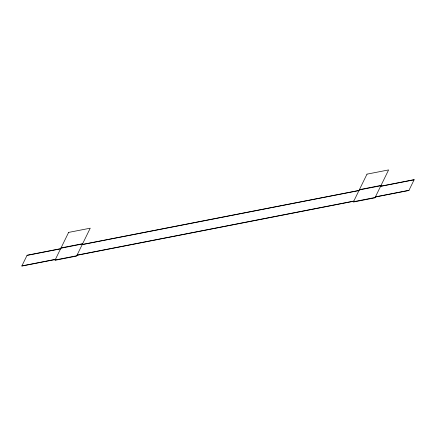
<?xml version="1.0" encoding="UTF-8"?>
<svg xmlns="http://www.w3.org/2000/svg" width="436" height="436" viewBox="0 0 436 436"><rect width="100%" height="100%" fill="white"/><g stroke="black" fill="none" stroke-linecap="round" stroke-linejoin="round"><path stroke-width="0.65" d="M61.035 247.904L82.649 243.686M359.417 189.638L381.031 185.42M60.877 248.226L82.491 244.002M359.264 189.96L380.873 185.736M60.653 248.678L27.108 255.229L21.8 266.074L55.35 259.524M82.268 244.46L359.041 190.412M380.65 186.194L414.2 179.643L408.892 190.488L375.347 197.039M27.021 255.409L60.566 248.858M82.181 244.64L358.953 190.592M380.563 186.374L414.113 179.823M21.887 265.895L55.437 259.344M77.047 255.125L353.819 201.078M375.434 196.854L408.979 190.303M76.959 255.305L353.732 201.258M55.127 259.976L76.736 255.758M353.509 201.71L375.123 197.492M68.616 232.41L54.969 260.297L76.583 256.079L90.23 228.192L68.616 232.41M366.998 174.144L353.351 202.032L374.965 197.813L388.612 169.926L366.998 174.144"/></g></svg>
